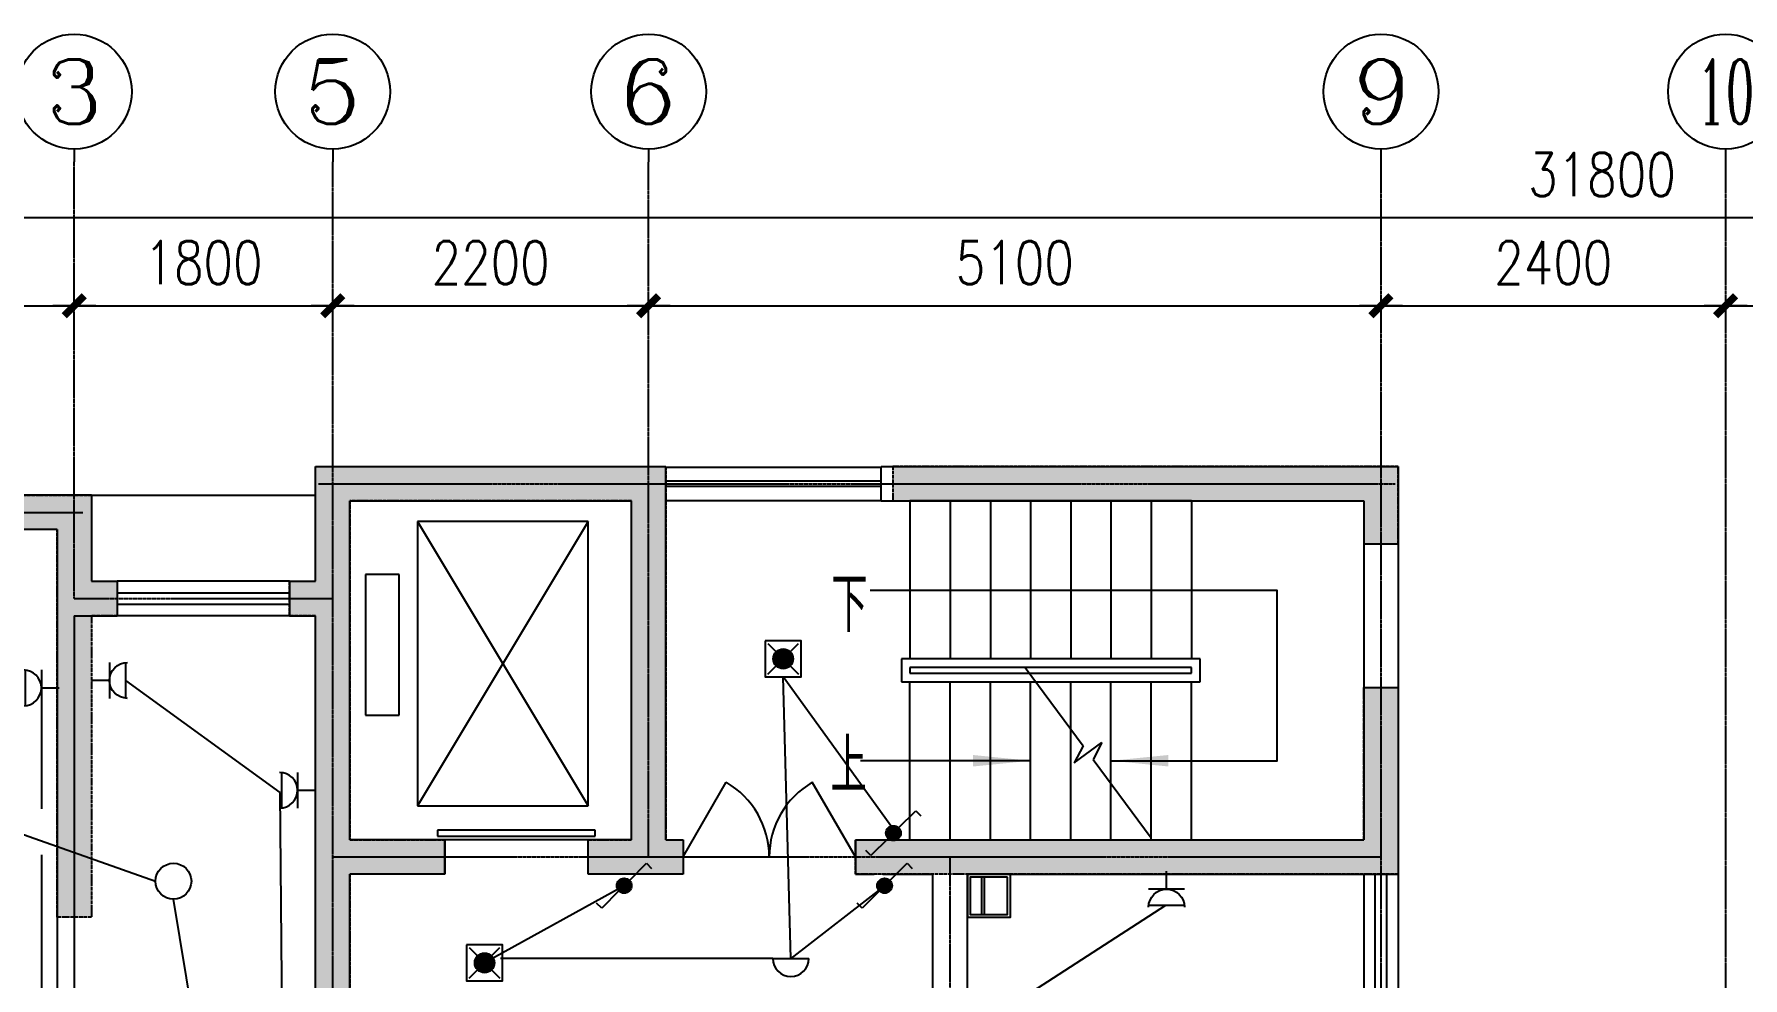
# Model space of a CAD drawing. Extents: x -170759 to 304867, y -311201 to 112352.
# Drawn here: x -78471 to -66572, y -270346 to -263772 of the extents above; entities that cross this region are included whole.
import ezdxf
from ezdxf.enums import TextEntityAlignment as Align

# ---------------------------------------------------------------- set-up
doc = ezdxf.new("R2010")
doc.units = 0
for name, pattern in [('ACAD_ISO04W100', [30.5, 24, -3, 0.5, -3]), ('DASH', [0.35, 0.25, -0.1]), ('DOTE', [2.42, 2, -0.2, 0.02, -0.2])]:
    doc.linetypes.add(name, pattern=pattern)
doc.layers.get('0').update_dxf_attribs({"linetype": 'CONTINUOUS'})
for name, color, linetype in [('AXIS', 3, 'CONTINUOUS'), ('AXIS_TEXT', 7, 'CONTINUOUS'), ('DOOR', 2, 'CONTINUOUS'), ('DOTE', 251, 'CONTINUOUS'), ('EQUIP', 3, 'CONTINUOUS'), ('PUB_DIM1', 3, 'CONTINUOUS'), ('STAIR', 2, 'CONTINUOUS'), ('WALL', 7, 'CONTINUOUS'), ('WINDOW', 151, 'CONTINUOUS'), ('WINDOW_TEXT', 7, 'CONTINUOUS'), ('WIRE', 1, 'CONTINUOUS'), ('WZ', 3, 'CONTINUOUS'), ('ZXX', 2, 'ACAD_ISO04W100')]:
    doc.layers.add(name, color=color, linetype=linetype)
doc.styles.add('COMPLEX', font='COMPLEX')
doc.styles.add('DIM_FONT', font='SIMPLEX.shx', dxfattribs={"width": 0.8})
doc.styles.add('HZS', font='txt', dxfattribs={"width": 0.7, "bigfont": 'HZS'})
doc.styles.add('SIMPLEX', font='SIMPLEX.SHX')
doc.dimstyles.new('AXIS', dxfattribs={"dimtxt": 300, "dimasz": 1, "dimexe": 250, "dimexo": 300, "dimgap": 150, "dimtad": 1, "dimdec": 0, "dimdsep": 46, "dimtxsty": 'DIM_FONT', "dimblk": '_DIMX', "dimblk1": '_DIMX', "dimblk2": '_DIMX', "dimcen": 2.5, "dimse1": 1, "dimse2": 1, "dimclrd": 3, "dimclre": 3, "dimclrt": 7, "dimadec": 0, "dimazin": 0, "dimtfac": 1, "dimtdec": 0, "dimtix": 1, "dimtmove": 2, "dimatfit": 3, "dimldrblk": '_DIMX', "dimfxl": 0, "dimtolj": 1, "dimtzin": 0, "dimarcsym": 0})

# ---------------------------------------------------------------- blocks, each defined once
blk = doc.blocks.new('_LINKPT1')
blk.add_line((0, 0), (0, 0))
blk = doc.blocks.new('_X28BKO')
for p, q in [((0.147, 0.356), (0.625, 0.833)), ((0.625, 0.833), (0.766, 0.692)), ((-0.147, 0.061), (-0.625, -0.417)), ((-0.625, -0.417), (-0.766, -0.275))]:
    blk.add_line(p, q)
blk.add_circle((0, 0.208), 0.208)
blk.add_circle((0, 0.208), 0.208)
for points in [[(0.18, 0.313), (-0.18, 0.313), (0.208, 0.208), (-0.208, 0.208)], [(-0.18, 0.313), (0.18, 0.313), (-0.208, 0.208), (0.208, 0.208)], [(0.18, 0.104), (-0.18, 0.104), (0.208, 0.208), (-0.208, 0.208)], [(-0.18, 0.104), (0.18, 0.104), (-0.208, 0.208), (0.208, 0.208)], [(0.104, 0.389), (-0.104, 0.389), (0.18, 0.313), (-0.18, 0.313)], [(-0.104, 0.389), (0.104, 0.389), (-0.18, 0.313), (0.18, 0.313)], [(0.104, 0.028), (-0.104, 0.028), (0.18, 0.104), (-0.18, 0.104)], [(-0.104, 0.028), (0.104, 0.028), (-0.18, 0.104), (0.18, 0.104)], [(0, 0.417), (0, 0.417), (0.104, 0.389), (-0.104, 0.389)], [(0, 0.417), (0, 0.417), (-0.104, 0.389), (0.104, 0.389)], [(0, 0), (0, 0), (0.104, 0.028), (-0.104, 0.028)], [(0, 0), (0, 0), (-0.104, 0.028), (0.104, 0.028)]]:
    blk.add_solid(points)
at = {"xscale": 0.002, "yscale": 0.002, "zscale": 0.002}
for p in [(-0.208, 0.208), (0, 0.417), (0.208, 0.208), (0, 0)]:
    blk.add_blockref('_LINKPT1', p, dxfattribs=at)
at = {"style": 'DIM_FONT', "width": 0.8, "flags": 9}
blk.add_attdef('A', (0, 0), '', height=0.00002, dxfattribs=at)
blk = doc.blocks.new('_DBLK1')
for p, q in [((-0.5, 0), (-0.25, -0.433)), ((0.5, 0), (0.25, -0.433))]:
    blk.add_line(p, q)
for centre, start, end in [((-0.5, 0), 300, 0), ((0.5, 0), 180, 240)]:
    blk.add_arc(centre, 0.5, start, end)
at = {"layer": 'WINDOW_TEXT', "style": 'SIMPLEX', "flags": 9}
blk.add_attdef('A', text='', height=1, dxfattribs=at).set_placement((0, 1.5), align=Align.MIDDLE)
blk = doc.blocks.new('_Y0SCX')
blk.add_line((-0.5, 0), (0.5, 0))
blk.add_arc((0, 0), 0.5, 180, 0)
at = {"xscale": 0.002, "yscale": 0.002, "zscale": 0.002}
for p in [(-0.5, 0), (0, 0), (0.5, 0), (0, -0.5)]:
    blk.add_blockref('_LINKPT1', p, dxfattribs=at)
at = {"style": 'DIM_FONT', "width": 0.8, "flags": 9}
blk.add_attdef('A', (0, 0), '', height=0.00002, dxfattribs=at)
blk = doc.blocks.new('_Y0FUQ')
blk.add_circle((0, 0), 0.5)
at = {"xscale": 0.002, "yscale": 0.002, "zscale": 0.002}
for p in [(0, 0.5), (-0.5, 0), (0.5, 0), (0, -0.5)]:
    blk.add_blockref('_LINKPT1', p, dxfattribs=at)
at = {"style": 'DIM_FONT', "width": 0.8, "flags": 9}
blk.add_attdef('A', (0, 0), '', height=0.00002, dxfattribs=at)
blk = doc.blocks.new('M_Y9')
for p, q in [((-0.429, 0.429), (0.429, -0.429)), ((-0.429, -0.429), (0.429, 0.429))]:
    blk.add_line(p, q)
blk.add_lwpolyline([(-0.5, 0.5), (-0.5, -0.5), (0.5, -0.5), (0.5, 0.5)], close=True)
blk.add_circle((0, 0), 0.275)
for points in [[(-0.238, 0.137), (0.238, 0.137), (-0.275, 0), (0.275, 0)], [(-0.238, -0.137), (0.238, -0.137), (-0.275, 0), (0.275, 0)], [(-0.137, 0.238), (0.137, 0.238), (-0.238, 0.137), (0.238, 0.137)], [(0, 0.275), (0, 0.275), (-0.137, 0.238), (0.137, 0.238)], [(-0.137, -0.238), (0.137, -0.238), (-0.238, -0.137), (0.238, -0.137)], [(0, -0.275), (0, -0.275), (-0.137, -0.238), (0.137, -0.238)]]:
    blk.add_solid(points)
for p in [(0, 0.5), (-0.5, 0), (0.5, 0), (0, -0.5)]:
    blk.add_blockref('_LINKPT1', p)
at = {"width": 0.8, "flags": 9}
blk.add_attdef('A', (0, 0), '', height=0.00002, dxfattribs=at)
blk = doc.blocks.new('M_X24ZVU')
for p, q in [((0.5, 0.5), (-0.5, 0.5)), ((0.497, 0.95), (-0.497, 0.95)), ((0, 0.5), (0, 0))]:
    blk.add_line(p, q)
blk.add_arc((0, 1), 0.5, 180, 0)
blk.add_blockref('_LINKPT1', (0, 0))
at = {"width": 0.8, "flags": 9}
blk.add_attdef('A', (0, 0), '', height=0.00002, dxfattribs=at)
blk = doc.blocks.new('_WBLK')
for p, q in [((-0.5, 0.5), (0.5, 0.5)), ((0.5, 0.1667), (-0.5, 0.1667)), ((0.5, -0.1667), (-0.5, -0.1667)), ((-0.5, -0.5), (0.5, -0.5))]:
    blk.add_line(p, q)
at = {"layer": 'WINDOW_TEXT', "style": 'SIMPLEX', "flags": 9}
blk.add_attdef('A', text='', height=1, dxfattribs=at).set_placement((0, 1.5), align=Align.MIDDLE)
blk = doc.blocks.new('_DIMX')
blk.add_line((-150, 0), (150, 0))
at = {"const_width": 50}
blk.add_lwpolyline([(-70, -70), (70, 70)], dxfattribs=at)
blk = doc.blocks.new('_AXISO')
blk.add_circle((0, 0), 0.5)
at = {"layer": 'AXIS_TEXT', "style": 'COMPLEX', "width": 1.041667}
blk.add_attdef('A', text='', height=0.56, dxfattribs=at).set_placement((-0.25, -0.28), (0.25, -0.28), align=Align.FIT)
blk = doc.blocks.new('_ARROW')
blk.add_solid([(0, 0), (-1, 0.1), (-1, -0.1)])

msp = doc.modelspace()

# ---------------------------------------------------------------- hatches: boundary and pattern name
at = {"layer": 'ZXX'}
msp.add_hatch(color=256, dxfattribs=at).paths.add_polyline_path([(-76511.84658, -271423.19505), (-76511.84658, -267823.19505), (-76691.84658, -267823.19505), (-76691.84658, -267583.19505), (-76511.84658, -267583.19505), (-76511.84658, -266783.19505), (-74071.84658, -266783.19505), (-74071.84658, -269383.19505), (-73951.84658, -269383.19505), (-73951.84658, -269623.19505), (-74611.84658, -269623.19505), (-74611.84658, -269383.19505), (-74311.84658, -269383.19505), (-74311.84658, -267023.19505), (-76271.84658, -267023.19505), (-76271.84658, -269383.19505), (-75611.84658, -269383.19505), (-75611.84658, -269623.19505), (-76271.84658, -269623.19505), (-76271.84658, -271423.19505)])
h = msp.add_hatch(color=256, dxfattribs=at)
h.paths.add_polyline_path([(-69091.84658, -266783.19505), (-72491.84658, -266783.19505), (-72491.84658, -266903.19505), (-69091.84658, -266903.19505)])
h.paths.add_polyline_path([(-69091.84658, -266903.19505), (-72491.84658, -266903.19505), (-72491.84658, -267023.19505), (-69211.84658, -267023.19505), (-69211.84658, -267323.19505), (-69091.84658, -267323.19505)])
h.paths.add_polyline_path([(-68971.84658, -266783.19505), (-69091.84658, -266783.19505), (-69091.84658, -267323.19505), (-68971.84658, -267323.19505)])
h = msp.add_hatch(color=256, dxfattribs=at)
h.paths.add_polyline_path([(-78191.84658, -266983.19505), (-79191.84658, -266983.19505), (-79191.84658, -267103.19505), (-78191.84658, -267103.19505)])
h.paths.add_polyline_path([(-78191.84658, -267103.19505), (-79191.84658, -267103.19505), (-79191.84658, -267223.19505), (-78311.84658, -267223.19505), (-78311.84658, -269923.19505), (-78071.84658, -269923.19505), (-78071.84658, -267823.19505), (-77891.84658, -267823.19505), (-77891.84658, -267703.19505), (-78191.84658, -267703.19505)])
h.paths.add_polyline_path([(-78071.84658, -266983.19505), (-78191.84658, -266983.19505), (-78191.84658, -267703.19505), (-77891.84658, -267703.19505), (-77891.84658, -267583.19505), (-78071.84658, -267583.19505)])
h = msp.add_hatch(color=256, dxfattribs=at)
h.paths.add_polyline_path([(-72751.84658, -269383.19505), (-72751.84658, -269503.19505), (-69091.84658, -269503.19505), (-69091.84658, -268323.19505), (-69211.84658, -268323.19505), (-69211.84658, -269383.19505)])
h.paths.add_polyline_path([(-72091.84658, -269623.19505), (-72091.84658, -269503.19505), (-72751.84658, -269503.19505), (-72751.84658, -269623.19505)])
h.paths.add_polyline_path([(-72091.84658, -269503.19505), (-72091.84658, -269623.19505), (-69091.84658, -269623.19505), (-69091.84658, -269503.19505)])
h.paths.add_polyline_path([(-68971.84658, -268323.19505), (-69091.84658, -268323.19505), (-69091.84658, -269503.19505), (-68971.84658, -269503.19505)])
h.paths.add_polyline_path([(-68971.84658, -269623.19505), (-68971.84658, -269503.19505), (-69091.84658, -269503.19505), (-69091.84658, -269623.19505)])

# ---------------------------------------------------------------- linework, layer by layer
at = {"color": 2}
for p, q in [((-71871.84658, -269903.19505), (-71871.84658, -269643.19505)), ((-71871.84658, -269903.19505), (-71871.84658, -269643.19505)), ((-71851.84658, -269903.19505), (-71851.84658, -269643.19505)), ((-71851.84658, -269903.19505), (-71851.84658, -269643.19505))]:
    msp.add_line(p, q, dxfattribs=at)
for points in [[(-71671.84658, -269623.19505), (-71971.84658, -269623.19505), (-71971.84658, -269923.19505), (-71671.84658, -269923.19505)], [(-71691.84658, -269643.19505), (-71951.84658, -269643.19505), (-71951.84658, -269903.19505), (-71691.84658, -269903.19505)]]:
    msp.add_lwpolyline(points, close=True, dxfattribs=at)
at = {"layer": 'AXIS'}
for p, q in [((-78191.84658, -264571.67277), (-78191.84658, -264662.11205)), ((-76391.84658, -264571.67277), (-76391.84658, -264662.11205)), ((-74191.84658, -264571.67277), (-74191.84658, -264662.11205)), ((-69091.84658, -264571.67277), (-69091.84658, -264662.11205)), ((-66691.84658, -264571.67277), (-66691.84658, -264662.11205)), ((-75611.84658, -269383.19505), (-75611.84658, -269623.19505))]:
    msp.add_line(p, q, dxfattribs=at)
at = {"layer": 'DOOR'}
msp.add_line((-78071.84658, -266983.19505), (-76511.84658, -266983.19505), dxfattribs=at)
at = {"layer": 'DOTE', "linetype": 'DOTE', "ltscale": 0.5}
for p, q in [((-78191.84658, -267703.19505), (-78191.84658, -264662.11205)), ((-76391.84658, -272983.19505), (-76391.84658, -264662.11205)), ((-74191.84658, -269503.19505), (-74191.84658, -264662.11205)), ((-69091.84658, -264662.11205), (-69091.84658, -271423.19505)), ((-66691.84658, -264662.11205), (-66691.84658, -282269.12562)), ((-76491.84658, -266903.19505), (-68993.84658, -266903.19505)), ((-85492.76249, -267103.19505), (-78131.84658, -267103.19505)), ((-82591.84658, -267103.19505), (-78131.84658, -267103.19505)), ((-78191.84658, -267703.19505), (-76391.84658, -267703.19505)), ((-76391.84658, -269503.19505), (-69091.84658, -269503.19505)), ((-72091.84658, -271303.19505), (-72091.84658, -269503.19505))]:
    msp.add_line(p, q, dxfattribs=at)
at = {"layer": 'PUB_DIM1'}
for points in [[(-70971.89371, -268833.19505), (-69815.04942, -268833.19505), (-69815.04942, -267647.0932), (-72648.69226, -267647.0932)], [(-71531.89371, -268833.19505), (-72715.62522, -268833.19505)]]:
    msp.add_lwpolyline(points, dxfattribs=at)
at = {"layer": 'STAIR'}
for p, q in [((-70411.89371, -267023.19505), (-72371.89371, -267023.19505)), ((-72371.89371, -267023.19505), (-72371.89371, -268123.19505)), ((-72091.89371, -267023.19505), (-72091.89371, -268123.19505)), ((-71811.89371, -267023.19505), (-71811.89371, -268123.19505)), ((-71531.89371, -267023.19505), (-71531.89371, -268123.19505)), ((-71251.89371, -267023.19505), (-71251.89371, -268123.19505)), ((-70971.89371, -267023.19505), (-70971.89371, -268123.19505)), ((-70691.89371, -267023.19505), (-70691.89371, -268123.19505)), ((-70411.89371, -267023.19505), (-70411.89371, -268123.19505)), ((-75801.12497, -267166.38922), (-75801.12497, -269147.19505)), ((-74611.84658, -267166.38922), (-75801.12497, -269147.19505)), ((-75801.12497, -267166.38922), (-74611.84658, -269147.19505)), ((-74611.84658, -267166.38922), (-75801.12497, -267166.38922)), ((-74611.84658, -269147.19505), (-74611.84658, -267166.38922)), ((-76164.24884, -267534.92519, 0), (-76164.24884, -268514.92519, 0)), ((-75928.24884, -267534.92519, 0), (-76164.24884, -267534.92519, 0)), ((-75928.24884, -268514.92519, 0), (-75928.24884, -267534.92519, 0)), ((-72431.89371, -268123.19505), (-72431.89371, -268283.19505)), ((-70351.89371, -268123.19505), (-72431.89371, -268123.19505)), ((-70411.89371, -268183.19505), (-72371.89371, -268183.19505)), ((-72371.89371, -268183.19505), (-72371.89371, -268223.19505)), ((-71570.27209, -268183.19505), (-71166.75264, -268728.98447)), ((-70411.89371, -268223.19505), (-70411.89371, -268183.19505)), ((-70351.89371, -268283.19505), (-70351.89371, -268123.19505)), ((-72431.89371, -268283.19505), (-70351.89371, -268283.19505)), ((-72371.89371, -268223.19505), (-70411.89371, -268223.19505)), ((-72371.89371, -269383.19505), (-72371.89371, -268283.19505)), ((-72091.89371, -269383.19505), (-72091.89371, -268283.19505)), ((-71811.89371, -269383.19505), (-71811.89371, -268283.19505)), ((-71531.89371, -269383.19505), (-71531.89371, -268283.19505)), ((-71251.89371, -269383.19505), (-71251.89371, -268283.19505)), ((-70971.89371, -269383.19505), (-70971.89371, -268283.19505)), ((-70691.89371, -269383.19505), (-70691.89371, -268283.19505)), ((-70411.89371, -269383.19505), (-70411.89371, -268283.19505)), ((-76164.24884, -268514.92519, 0), (-75928.24884, -268514.92519, 0)), ((-71227.57475, -268848.56989), (-71034.59105, -268705.89091)), ((-71166.75264, -268728.98447), (-71227.57475, -268848.56989)), ((-71034.59105, -268705.89091), (-71095.41315, -268825.47632)), ((-71095.41315, -268825.47632), (-70691.89371, -269371.26575)), ((-75801.12497, -269147.19505), (-74611.84658, -269147.19505)), ((-75662.24769, -269317.38788), (-75662.24769, -269358.61974)), ((-74564.22347, -269317.38788), (-75662.24769, -269317.38788)), ((-75662.24769, -269358.61974), (-74564.22347, -269358.61974)), ((-74611.84658, -269383.19505), (-75611.84658, -269383.19505)), ((-74564.22347, -269358.61974), (-74564.22347, -269317.38788)), ((-72071.89371, -269383.19505), (-70411.89371, -269383.19505)), ((-75611.84658, -269623.19505), (-75611.84658, -269623.19505))]:
    msp.add_line(p, q, dxfattribs=at)
at = {"layer": 'WALL'}
for p, q in [((-76511.84658, -267583.19505), (-76511.84658, -266783.19505)), ((-76511.84658, -266783.19505), (-74071.84658, -266783.19505)), ((-74071.84658, -269383.19505), (-74071.84658, -266783.19505)), ((-72571.84658, -266783.19505), (-68971.84658, -266783.19505)), ((-72571.84658, -267023.19505, 19600), (-72571.84658, -266783.19505, 19600)), ((-68971.84658, -266783.19505), (-68971.84658, -267323.19505)), ((-78071.84658, -266983.19505), (-78991.84658, -266983.19505)), ((-78071.84658, -266983.19505), (-78071.84658, -267583.19505)), ((-76271.84658, -269383.19505), (-76271.84658, -267023.19505)), ((-76271.84658, -267023.19505), (-74311.84658, -267023.19505)), ((-74311.84658, -269383.19505), (-74311.84658, -267023.19505)), ((-72571.84658, -267023.19505), (-69211.84658, -267023.19505)), ((-69211.84658, -267023.19505), (-69211.84658, -267323.19505)), ((-78311.84658, -267223.19505), (-78991.84658, -267223.19505)), ((-78311.84658, -267223.19505), (-78311.84658, -267823.19505)), ((-69211.84658, -267323.19505), (-68971.84658, -267323.19505)), ((-78071.84658, -267583.19505), (-78071.84658, -267583.19505)), ((-78071.84658, -267583.19505), (-77891.84658, -267583.19505)), ((-77891.84658, -267583.19505), (-77891.84658, -267823.19505)), ((-76691.84658, -267583.19505), (-76511.84658, -267583.19505)), ((-76691.84658, -267583.19505), (-76691.84658, -267823.19505)), ((-78311.84658, -267823.19505), (-78311.84658, -271423.19505)), ((-78191.84658, -267823.19505), (-78191.84658, -271303.19505)), ((-78191.84658, -267823.19505), (-77891.84658, -267823.19505)), ((-76691.84658, -267823.19505), (-76511.84658, -267823.19505)), ((-76511.84658, -271303.19505), (-76511.84658, -267823.19505)), ((-69211.84658, -268323.19505), (-68971.84658, -268323.19505)), ((-69211.84658, -268323.19505), (-69211.84658, -269383.19505)), ((-68971.84658, -268323.19505), (-68971.84658, -269623.19505)), ((-75611.84658, -269383.19505), (-76271.84658, -269383.19505)), ((-75611.84658, -269623.19505), (-75611.84658, -269383.19505)), ((-74611.84658, -269623.19505), (-74611.84658, -269383.19505)), ((-74311.84658, -269383.19505), (-74611.84658, -269383.19505)), ((-74071.84658, -269383.19505), (-73951.84658, -269383.19505)), ((-73951.84658, -269383.19505), (-73951.84658, -269623.19505)), ((-72751.84658, -269383.19505), (-72751.84658, -269623.19505)), ((-72751.84658, -269383.19505), (-69211.84658, -269383.19505)), ((-75611.84658, -269623.19505), (-76271.84658, -269623.19505)), ((-76271.84658, -271183.19505), (-76271.84658, -269623.19505)), ((-73951.84658, -269623.19505), (-74611.84658, -269623.19505)), ((-72751.84658, -269623.19505), (-72621.84658, -269623.19505)), ((-72561.84658, -269623.19505), (-72211.84658, -269623.19505)), ((-72211.84658, -271183.19505), (-72211.84658, -269623.19505)), ((-71971.84658, -269623.19505), (-69211.84658, -269623.19505)), ((-71971.84658, -271423.19505), (-71971.84658, -269623.19505)), ((-69211.84658, -269623.19505), (-69211.84658, -269623.19505)), ((-69211.84658, -269623.19505), (-68971.84658, -269623.19505))]:
    msp.add_line(p, q, dxfattribs=at)
at = {"layer": 'WALL', "color": 2, "linetype": 'DASH'}
for p, q in [((-69211.84658, -267323.19505), (-69211.84658, -268323.19505)), ((-68971.84658, -267323.19505), (-68971.84658, -268323.19505))]:
    msp.add_line(p, q, dxfattribs=at)
at = {"layer": 'WINDOW'}
for p, q in [((-74071.84658, -266787.21306), (-72571.84658, -266787.21306)), ((-74071.84658, -266883.19505), (-72571.84658, -266883.19505)), ((-72571.84658, -266923.19505, 19600), (-74071.84658, -266923.19505, 19600)), ((-72571.84658, -267023.19505), (-74071.84658, -267023.19505))]:
    msp.add_line(p, q, dxfattribs=at)
at = {"layer": 'WIRE'}
for p, q in [((-77834.34658, -268273.50872), (-76760.11316, -269054.87121)), ((-73201.4083, -270210.71377), (-73254.81733, -268248.26609)), ((-72487.46673, -269311.38584), (-73254.81733, -268248.26609)), ((-78420.67813, -268325.96527), (-78420.67813, -269169.01592)), ((-80375.49104, -268701.16389), (-77626.24611, -269672.37351)), ((-76760.11316, -269054.87121), (-76742.53194, -271065.69505)), ((-78420.67813, -269488.7308), (-78420.67813, -270996.24154)), ((-74361.44813, -269704.87434), (-75278.67486, -270210.71377)), ((-72548.17539, -269703.67668), (-73201.4083, -270210.71377)), ((-77226.46835, -271462.53179), (-77501.24611, -269797.37351)), ((-70591.84658, -269840.56464), (-71723.47316, -270573.63968)), ((-73326.4083, -270210.71377), (-75222.49966, -270210.71377))]:
    msp.add_line(p, q, dxfattribs=at)
at = {"layer": 'ZXX'}
for points in [[(-76511.84658, -271423.19505), (-76511.84658, -267823.19505), (-76691.84658, -267823.19505), (-76691.84658, -267583.19505), (-76511.84658, -267583.19505), (-76511.84658, -266783.19505), (-74071.84658, -266783.19505), (-74071.84658, -269383.19505), (-73951.84658, -269383.19505), (-73951.84658, -269623.19505), (-74611.84658, -269623.19505), (-74611.84658, -269383.19505), (-74311.84658, -269383.19505), (-74311.84658, -267023.19505), (-76271.84658, -267023.19505), (-76271.84658, -269383.19505), (-75611.84658, -269383.19505), (-75611.84658, -269623.19505), (-76271.84658, -269623.19505), (-76271.84658, -271423.19505), (-76511.84658, -271423.19505)], [(-69211.84658, -267323.19505), (-68971.84658, -267323.19505), (-68971.84658, -266783.19505), (-72491.84658, -266783.19505), (-72491.84658, -267023.19505), (-69211.84658, -267023.19505), (-69211.84658, -267323.19505)], [(-79191.84658, -267223.19505), (-79191.84658, -266983.19505), (-78071.84658, -266983.19505), (-78071.84658, -267583.19505), (-77891.84658, -267583.19505), (-77891.84658, -267823.19505), (-78071.84658, -267823.19505), (-78071.84658, -269923.19505), (-78311.84658, -269923.19505), (-78311.84658, -267223.19505), (-79191.84658, -267223.19505)], [(-72751.84658, -269623.19505), (-72751.84658, -269383.19505), (-69211.84658, -269383.19505), (-69211.84658, -268323.19505), (-68971.84658, -268323.19505), (-68971.84658, -269623.19505), (-72751.84658, -269623.19505)]]:
    msp.add_lwpolyline(points, dxfattribs=at)

# ---------------------------------------------------------------- block references
at = {"layer": 'AXIS'}
ref = msp.add_blockref('_AXISO', (-78191.84658, -264171.67277), dxfattribs=dict(at, xscale=800, yscale=800, zscale=800))
ref.add_attrib('A', '3', dxfattribs={"layer": 'AXIS_TEXT', "height": 448, "style": 'COMPLEX', "width": 1.339286}).set_placement((-78391.84658, -264395.67277), (-77991.84658, -264395.67277), align=Align.FIT)
ref = msp.add_blockref('_AXISO', (-76391.84658, -264171.67277), dxfattribs=dict(at, xscale=800, yscale=800, zscale=800))
ref.add_attrib('A', '5', dxfattribs={"layer": 'AXIS_TEXT', "height": 448, "style": 'COMPLEX', "width": 1.339286}).set_placement((-76591.84658, -264395.67277), (-76191.84658, -264395.67277), align=Align.FIT)
ref = msp.add_blockref('_AXISO', (-74191.84658, -264171.67277), dxfattribs=dict(at, xscale=800, yscale=800, zscale=800))
ref.add_attrib('A', '6', dxfattribs={"layer": 'AXIS_TEXT', "height": 448, "style": 'COMPLEX', "width": 1.339286}).set_placement((-74391.84658, -264395.67277), (-73991.84658, -264395.67277), align=Align.FIT)
ref = msp.add_blockref('_AXISO', (-69091.84658, -264171.67277), dxfattribs=dict(at, xscale=800, yscale=800, zscale=800))
ref.add_attrib('A', '9', dxfattribs={"layer": 'AXIS_TEXT', "height": 448, "style": 'COMPLEX', "width": 1.339286}).set_placement((-69291.84658, -264395.67277), (-68891.84658, -264395.67277), align=Align.FIT)
ref = msp.add_blockref('_AXISO', (-66691.84658, -264171.67277), dxfattribs=dict(at, xscale=800, yscale=800, zscale=800))
ref.add_attrib('A', '10', dxfattribs={"layer": 'AXIS_TEXT', "height": 448, "style": 'COMPLEX', "width": 0.646552}).set_placement((-66891.84658, -264395.67277), (-66491.84658, -264395.67277), align=Align.FIT)
at = {"layer": 'EQUIP', "xscale": 250, "yscale": 250, "zscale": 250}
for name, p in [('M_Y9', (-73254.81733, -268123.26609)), ('_X28BKO', (-72487.46673, -269389.51084)), ('_Y0FUQ', (-77501.24611, -269672.37351)), ('_X28BKO', (-74362.32821, -269755.76001)), ('_X28BKO', (-72548.17539, -269755.76001)), ('M_Y9', (-75334.37623, -270241.4324)), ('_Y0SCX', (-73201.4083, -270210.71377))]:
    msp.add_blockref(name, p, dxfattribs=at)
at = {"layer": 'EQUIP', "yscale": 250, "zscale": 250}
for p, xscale, rotation in [((-78295.67813, -268325.96527), 250, 90), ((-78071.84658, -268273.50872), -250, 270), ((-76511.84658, -269038.97036), 250, 90), ((-70584.78007, -269603.06464), -250, 180)]:
    msp.add_blockref('M_X24ZVU', p, dxfattribs=dict(at, xscale=xscale, rotation=rotation))
at = {"layer": 'PUB_DIM1', "xscale": 400, "yscale": 400, "zscale": 400}
msp.add_blockref('_ARROW', (-71531.89371, -268833.19505), dxfattribs=at)
at = {"layer": 'PUB_DIM1', "xscale": 400, "yscale": 400, "zscale": 400, "rotation": 180}
msp.add_blockref('_ARROW', (-70971.89371, -268833.19505), dxfattribs=at)
at = {"layer": 'WINDOW', "xscale": 1200, "zscale": 1200}
for name, p, yscale, rotation in [('_WBLK', (-77291.84658, -267703.19505), 240.0000000001164, 180), ('_DBLK1', (-73351.84658, -269503.19505), 1200, 180), ('_WBLK', (-69091.84658, -270223.19505), 240, 270)]:
    msp.add_blockref(name, p, dxfattribs=dict(at, yscale=yscale, rotation=rotation))

# ---------------------------------------------------------------- texts
at = {"layer": 'WZ', "style": 'HZS', "width": 0.7}
for s, p in [('下', (-72919.98461, -267936.14034)), ('上', (-72924.55054, -269057.0052))]:
    msp.add_text(s, height=380, dxfattribs=at).set_placement(p)

# ---------------------------------------------------------------- dimensions: what is measured, and where the dimension line sits
at = {"layer": 'AXIS'}
msp.add_linear_dim(base=(-50791.84658, -265049.46213), p1=(-82591.84658, -266566.00689), p2=(-50791.84658, -266566.00689), location=(-67552.9515, -264749.46213), dimstyle='AXIS', dxfattribs=at).render()
for base, p1, p2 in [((-78191.84658, -265663.52228), (-82591.84658, -266552.35548), (-78191.84658, -266489.54363)), ((-76391.84658, -265663.52228), (-78191.84658, -266442.77552), (-76391.84658, -266589.54363)), ((-74191.84658, -265663.52228), (-76391.84658, -266589.54363), (-74191.84658, -266662.61671)), ((-69091.84658, -265663.52228), (-74191.84658, -266662.61671), (-69091.84658, -266589.54363)), ((-66691.84658, -265663.52228), (-69091.84658, -266589.54363), (-66691.84658, -266761.69189)), ((-64291.84658, -265663.52228), (-66691.84658, -266589.54363), (-64291.84658, -266761.69189))]:
    msp.add_linear_dim(base=base, p1=p1, p2=p2, dimstyle='AXIS', override={"dimse1": 1}, dxfattribs=at).render()

doc.saveas('drawing.dxf')
